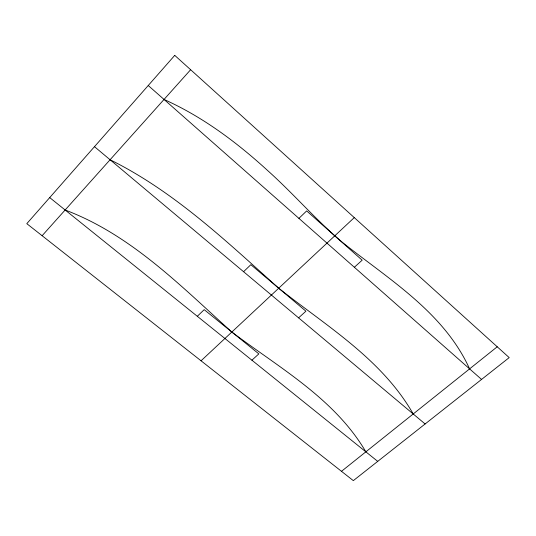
<?xml version="1.0" encoding="UTF-8"?>
<svg xmlns="http://www.w3.org/2000/svg" width="536" height="536" viewBox="0 0 536 536"><rect width="100%" height="100%" fill="white"/><g stroke="black" fill="none" stroke-linecap="round" stroke-linejoin="round"><path stroke-width="0.8" d="M42.123 235.719L190.628 69.727M243.572 271.705L250.848 264.697L305.922 311.195L298.592 317.848M298.914 218.38L306.672 210.903L362.168 260.181L354.363 267.263M197.308 316.287L204.196 309.661L258.848 353.887L251.907 360.192M201.054 360.795L354.276 217.603M341.492 471.318L497.227 346.785M65.137 209.998C131.039 234.815 180.679 285.929 231.833 332.032C279.544 368.024 334.719 398.704 365.86 451.835M164.036 99.455C202.514 116.707 236.651 142.208 267.645 170.549C293.473 193.643 316.072 220.149 342.571 242.507C389.19 279.578 444.009 312.515 469.596 368.875M110.088 159.755C174.126 191.466 226.078 241.012 278.713 288.221C326.699 326.203 382.047 359.321 413.209 413.973M49.714 197.596L377.726 461.375M94.483 146.67L425.122 423.963M148.238 85.519L481.563 379.421M174.743 55.369L26.8 223.659L353.325 480.631L509.2 357.606L174.743 55.369"/></g></svg>
